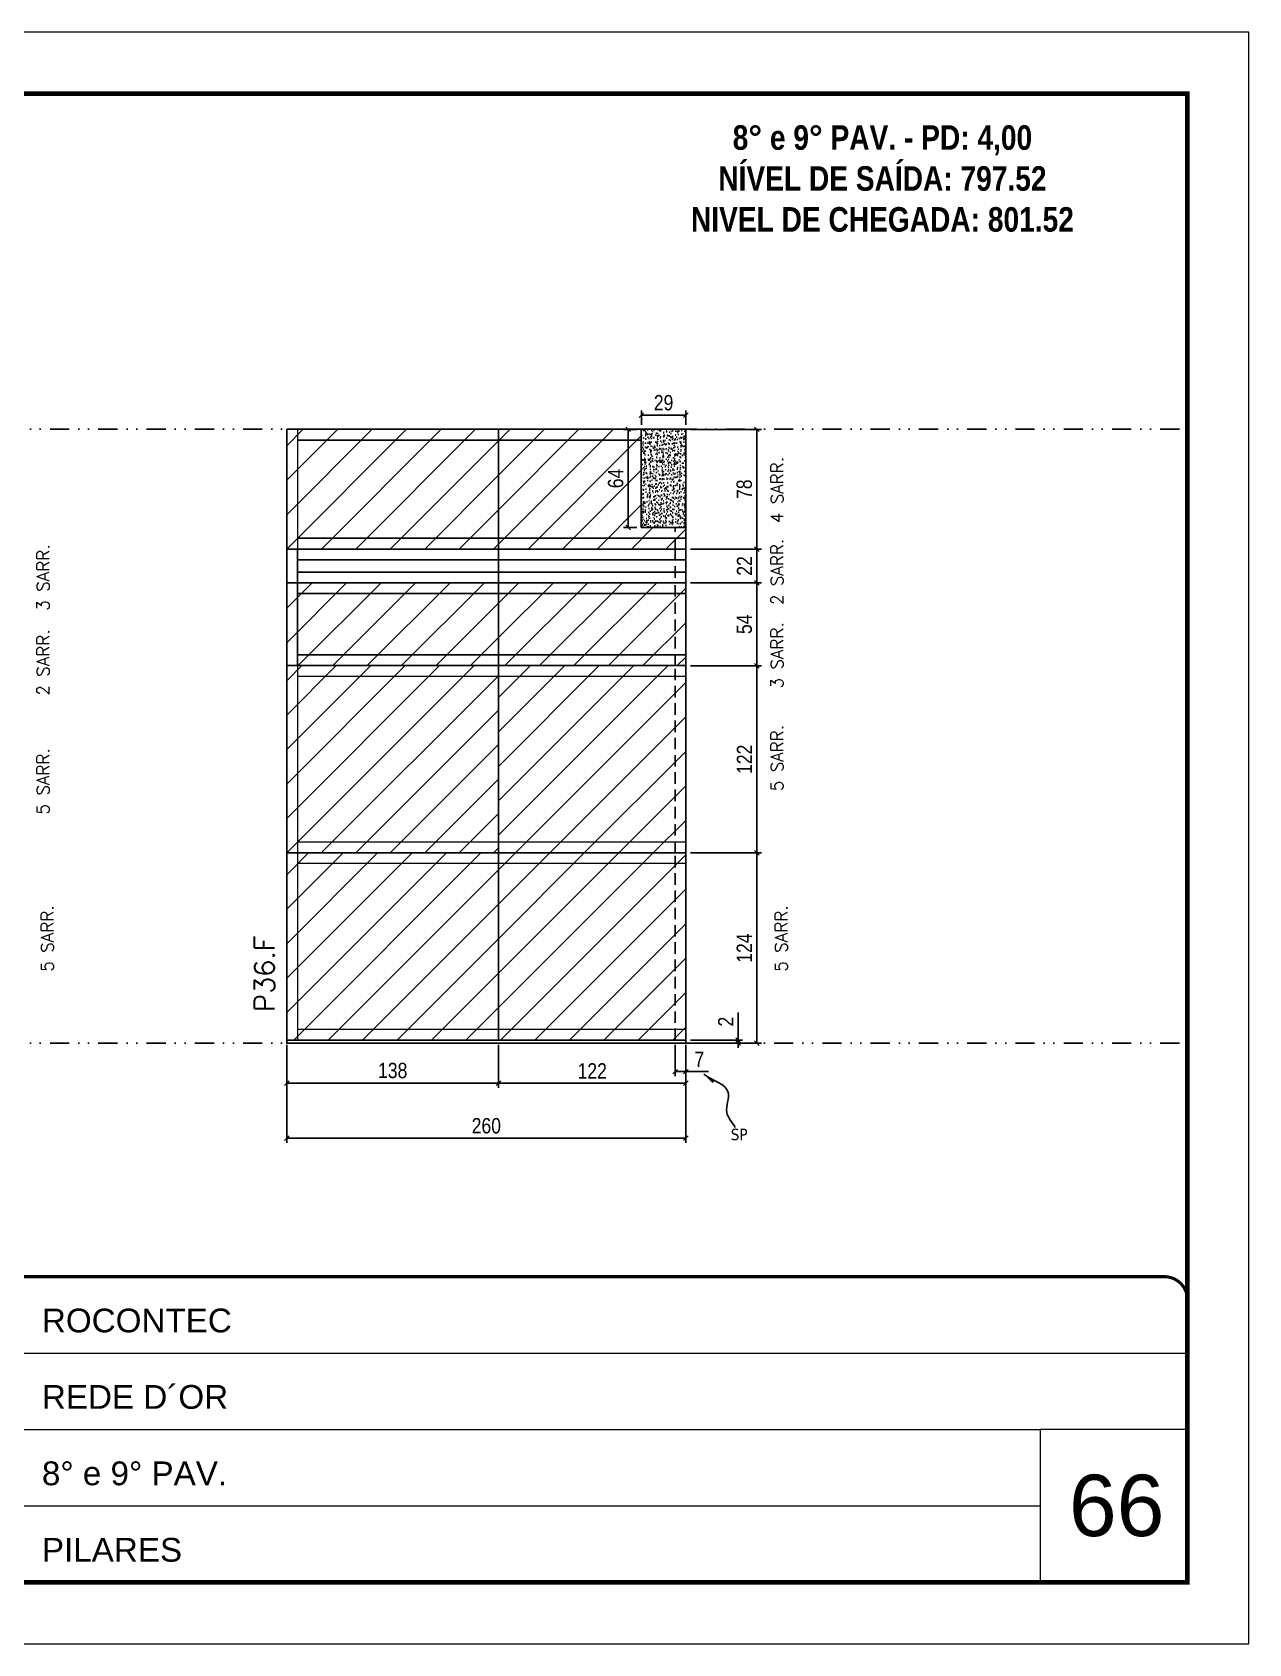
# Model space of a CAD drawing. Extents: x 28748 to 35002, y 14885 to 43501.
# Drawn here: x 31026 to 31818, y 24074 to 25124 of the extents above; entities that cross this region are included whole.
import ezdxf

# ---------------------------------------------------------------- set-up
doc = ezdxf.new("R2010")
doc.units = 0
for name, pattern in [('CONTINUO', [0]), ('DASHED', [0.75, 0.5, -0.25]), ('DIVIDE2', [0.625, 0.25, -0.125, 0, -0.125, 0, -0.125]), ('HIDDEN', [0.375, 0.25, -0.125])]:
    doc.linetypes.add(name, pattern=pattern)
for name, color, linetype, lineweight in [('CARIMBO', 255, 'Continuous', 9), ('Folhas', 255, 'Continuous', 9), ('Hachura', 251, 'Continuous', 9), ('Sarr 2.2x7', 40, 'Continuous', 9), ('SARRAFO DE PRESSAO', 251, 'DASHED', 9), ('Texto Seção', 7, 'Continuous', 15)]:
    doc.layers.add(name, color=color, linetype=linetype, lineweight=lineweight)
for name, color, linetype in [('COTA', 241, 'Continuous'), ('NOMENCLATURA', 7, 'Continuous'), ('Nível', 160, 'Continuous'), ('Painéis', 200, 'Continuous'), ('SARR_2.2x7', 40, 'Continuous'), ('Sarrafo de Pressão', 42, 'HIDDEN'), ('texto', 7, 'Continuous')]:
    doc.layers.add(name, color=color, linetype=linetype)
doc.styles.add('ARIAL', font='arial.ttf')
doc.styles.add('COTA TECNICA', font='techl___.ttf', dxfattribs={"height": 10})
doc.styles.add('COTA TECNICA-50', font='techl___.ttf', dxfattribs={"height": 10})
doc.styles.add('REGUA-120', font='ROMANS.shx', dxfattribs={"height": 15})
doc.styles.add('ROMANC', font='techb___.ttf', dxfattribs={"height": 2.5})
doc.styles.add('ROMANS', font='romans.shx')
doc.styles.get("Standard").update_dxf_attribs({"font": 'arial.ttf'})
doc.dimstyles.new('COTA PAINEL-50', dxfattribs={"dimtxt": 10, "dimasz": 3, "dimexe": 3, "dimexo": 3, "dimgap": 3, "dimtad": 1, "dimdec": 1, "dimzin": 12, "dimdsep": 46, "dimtxsty": 'COTA TECNICA-50', "dimblk1": 'OBLIQUE', "dimblk2": 'OBLIQUE', "dimsah": 1, "dimcen": 0.9, "dimclrd": 4, "dimclre": 4, "dimclrt": 240, "dimadec": 1, "dimazin": 3, "dimtfac": 1, "dimtdec": 1, "dimtmove": 0, "dimatfit": 3, "dimfxl": 1, "dimtolj": 1, "dimtzin": 12, "dimarcsym": 0})
doc.dimstyles.new('PAINEL', dxfattribs={"dimtxt": 10, "dimasz": 3, "dimexe": 3, "dimexo": 3, "dimgap": 3, "dimtad": 1, "dimdec": 1, "dimzin": 12, "dimdsep": 46, "dimtxsty": 'COTA TECNICA', "dimblk1": 'OBLIQUE', "dimblk2": 'OBLIQUE', "dimsah": 1, "dimcen": 0.9, "dimclrd": 4, "dimclre": 4, "dimclrt": 240, "dimadec": 1, "dimazin": 3, "dimtfac": 1, "dimtdec": 1, "dimtmove": 0, "dimatfit": 3, "dimfxl": 1, "dimtolj": 1, "dimtzin": 12, "dimarcsym": 0})
doc.dimstyles.get("Standard").update_dxf_attribs({"dimtxt": 0.18, "dimasz": 0.18, "dimexe": 0.18, "dimexo": 0.0625, "dimgap": 0.09, "dimtad": 0, "dimtih": 1, "dimtoh": 1, "dimdec": 4, "dimzin": 0, "dimdsep": 46, "dimtxsty": 'Standard', "dimcen": 0.09, "dimadec": 0, "dimazin": 0, "dimtfac": 1, "dimtdec": 4, "dimtofl": 0, "dimtmove": 0, "dimatfit": 3, "dimfxl": 1, "dimtolj": 1, "dimtzin": 0, "dimarcsym": 0})
pattern_1 = [(45, (22615.809, 35608.31), (-11.22532, 11.22532), [])]
pattern_2 = [(45, (-98687.658, -2076.637), (-11.2253202, 11.2253202), [])]

# ---------------------------------------------------------------- blocks, each defined once
blk = doc.blocks.new('9999999999')
at = {"color": 30, "linetype": 'CONTINUO'}
for p, q in [((98564.6, 34379.6), (99584, 34379.6)), ((98564.6, 34329.8), (99488, 34329.8)), ((99584, 34329.8), (99488, 34329.8)), ((99488, 34329.8), (99488, 34230.2)), ((98564.6, 34280), (99488, 34280))]:
    blk.add_line(p, q, dxfattribs=at)
at = {"color": 30, "linetype": 'CONTINUO', "const_width": 2}
blk.add_lwpolyline([(99584, 34230.2), (99584, 34414.4, 0.414214), (99569, 34429.4), (98229, 34429.4, 0.414214), (98214, 34414.4), (98214, 34245.2, 0.414214), (98229, 34230.2), (99584, 34230.2)], format="xyb", dxfattribs=at)
at = {"layer": 'Folhas'}
blk.add_lwpolyline([(98139, 34190.2), (99624, 34190.2), (99624, 35240.2), (98139, 35240.2)], close=True, dxfattribs=at)
at = {"layer": 'Folhas', "color": 30, "const_width": 3}
blk.add_lwpolyline([(98214, 34230.2), (99584, 34230.2), (99584, 35200.2), (98214, 35200.2)], close=True, dxfattribs=at)
at = {"color": 7, "linetype": 'Continuous', "ltscale": 5, "style": 'ARIAL'}
for s, height, p in [('ROCONTEC', 15.48, (98837.7, 34393.1)), ('REDE D´OR', 15.48, (98837.7, 34343.3)), ('8° e 9° PAV.', 15.483, (98837.7, 34293.5)), ('PILARES', 15.48, (98837.7, 34243.7))]:
    blk.add_text(s, height=height, dxfattribs=at).set_placement(p)
blk = doc.blocks.new('_Oblique')
at = {"color": 0, "linetype": 'ByBlock', "lineweight": -2}
blk.add_line((-0.5, -0.5), (0.5, 0.5), dxfattribs=at)
blk = doc.blocks.new('*D1282')
at = {"layer": 'COTA', "color": 4, "lineweight": -2, "transparency": 16777216}
for p, q in [((31191.6, 24463.8), (31191.6, 24399.9)), ((31451.6, 24463.8), (31451.6, 24399.9)), ((31191.6, 24402.9), (31451.6, 24402.9))]:
    blk.add_line(p, q, dxfattribs=at)
at = {"layer": 'Defpoints', "color": 0, "transparency": 16777216}
for p in [(31191.6, 24466.8), (31451.6, 24466.8), (31451.6, 24402.9)]:
    blk.add_point(p, dxfattribs=at)
at = {"layer": 'COTA', "color": 4, "lineweight": -2, "transparency": 16777216, "xscale": 3, "yscale": 3, "zscale": 3, "rotation": 180}
blk.add_blockref('_Oblique', (31191.6, 24402.9), dxfattribs=at)
at = {"layer": 'COTA', "color": 4, "lineweight": -2, "transparency": 16777216, "xscale": 3, "yscale": 3, "zscale": 3}
blk.add_blockref('_Oblique', (31451.6, 24402.9), dxfattribs=at)
at = {"layer": 'COTA', "color": 240, "transparency": 16777216, "insert": (31321.6, 24411), "char_height": 10, "attachment_point": 5, "style": 'COTA TECNICA'}
blk.add_mtext('\\A1;260', dxfattribs=at)
blk = doc.blocks.new('*D1283')
at = {"layer": 'COTA', "color": 4, "lineweight": -2, "transparency": 16777216}
for p, q in [((31444.6, 24463.8), (31444.6, 24443.3)), ((31451.6, 24461.8), (31451.6, 24443.3)), ((31444.6, 24446.3), (31451.6, 24446.3)), ((31451.6, 24446.3), (31466.3, 24446.3))]:
    blk.add_line(p, q, dxfattribs=at)
at = {"layer": 'Defpoints', "color": 0, "transparency": 16777216}
for p in [(31444.6, 24466.8), (31451.6, 24464.8), (31451.6, 24446.3)]:
    blk.add_point(p, dxfattribs=at)
at = {"layer": 'COTA', "color": 4, "lineweight": -2, "transparency": 16777216, "xscale": 3, "yscale": 3, "zscale": 3, "rotation": 180}
blk.add_blockref('_Oblique', (31444.6, 24446.3), dxfattribs=at)
at = {"layer": 'COTA', "color": 4, "lineweight": -2, "transparency": 16777216, "xscale": 3, "yscale": 3, "zscale": 3}
blk.add_blockref('_Oblique', (31451.6, 24446.3), dxfattribs=at)
at = {"layer": 'COTA', "color": 240, "transparency": 16777216, "insert": (31460.4, 24454.4), "char_height": 10, "attachment_point": 5, "style": 'COTA TECNICA-50'}
blk.add_mtext('\\A1;7', dxfattribs=at)
blk = doc.blocks.new('*D1284')
at = {"layer": 'COTA', "color": 4, "lineweight": -2, "transparency": 16777216}
for p, q in [((31454.6, 24588.8), (31500.8, 24588.8)), ((31497.8, 24464.8), (31497.8, 24588.8)), ((31454.6, 24464.8), (31500.8, 24464.8))]:
    blk.add_line(p, q, dxfattribs=at)
at = {"layer": 'Defpoints', "color": 0, "transparency": 16777216}
for p in [(31451.6, 24588.8), (31497.8, 24588.8), (31451.6, 24464.8)]:
    blk.add_point(p, dxfattribs=at)
at = {"layer": 'COTA', "color": 4, "lineweight": -2, "transparency": 16777216, "xscale": 3, "yscale": 3, "zscale": 3}
for p, rotation in [((31497.8, 24588.8), 90), ((31497.8, 24464.8), 270)]:
    blk.add_blockref('_Oblique', p, dxfattribs=dict(at, rotation=rotation))
at = {"layer": 'COTA', "color": 240, "transparency": 16777216, "insert": (31489.7, 24526.8), "char_height": 10, "attachment_point": 5, "rotation": 90, "style": 'COTA TECNICA-50'}
blk.add_mtext('\\A1;124', dxfattribs=at)
blk = doc.blocks.new('*D1285')
at = {"layer": 'COTA', "color": 4, "lineweight": -2, "transparency": 16777216}
for p, q in [((31485.6, 24466.8), (31485.6, 24484.9)), ((31454.6, 24466.8), (31488.6, 24466.8)), ((31485.6, 24464.8), (31485.6, 24466.8)), ((31454.6, 24464.8), (31488.6, 24464.8)), ((31485.6, 24464.8), (31485.6, 24461.8))]:
    blk.add_line(p, q, dxfattribs=at)
at = {"layer": 'Defpoints', "color": 0, "transparency": 16777216}
for p in [(31451.6, 24466.8), (31451.6, 24464.8), (31485.6, 24464.8)]:
    blk.add_point(p, dxfattribs=at)
at = {"layer": 'COTA', "color": 4, "lineweight": -2, "transparency": 16777216, "xscale": 3, "yscale": 3, "zscale": 3}
for p, rotation in [((31485.6, 24466.8), 270), ((31485.6, 24464.8), 90)]:
    blk.add_blockref('_Oblique', p, dxfattribs=dict(at, rotation=rotation))
at = {"layer": 'COTA', "color": 240, "transparency": 16777216, "insert": (31477.6, 24478.9), "char_height": 10, "attachment_point": 5, "rotation": 90, "style": 'COTA TECNICA-50'}
blk.add_mtext('\\A1;2', dxfattribs=at)
blk = doc.blocks.new('*D1286')
at = {"layer": 'COTA', "color": 4, "linetype": 'ByBlock', "lineweight": -2, "transparency": 16777216}
for p, q in [((31454.6, 24710.8), (31500.8, 24710.8)), ((31497.8, 24588.8), (31497.8, 24710.8)), ((31454.6, 24588.8), (31500.8, 24588.8))]:
    blk.add_line(p, q, dxfattribs=at)
at = {"layer": 'Defpoints', "color": 0, "linetype": 'ByBlock', "transparency": 16777216}
for p in [(31451.6, 24710.8), (31497.8, 24710.8), (31451.6, 24588.8)]:
    blk.add_point(p, dxfattribs=at)
at = {"layer": 'COTA', "color": 4, "linetype": 'ByBlock', "lineweight": -2, "transparency": 16777216, "xscale": 3, "yscale": 3, "zscale": 3}
for p, rotation in [((31497.8, 24710.8), 90), ((31497.8, 24588.8), 270)]:
    blk.add_blockref('_Oblique', p, dxfattribs=dict(at, rotation=rotation))
at = {"layer": 'COTA', "color": 240, "linetype": 'ByBlock', "transparency": 16777216, "insert": (31489.8, 24649.8), "char_height": 10, "attachment_point": 5, "rotation": 90, "style": 'COTA TECNICA'}
blk.add_mtext('\\A1;122', dxfattribs=at)
blk = doc.blocks.new('*D1960')
at = {"layer": 'COTA', "color": 4, "linetype": 'ByBlock', "lineweight": -2, "transparency": 16777216}
for p, q in [((31454.6, 24864.8), (31500.8, 24864.8)), ((31497.8, 24786.8), (31497.8, 24864.8)), ((31454.6, 24786.8), (31500.8, 24786.8))]:
    blk.add_line(p, q, dxfattribs=at)
at = {"layer": 'Defpoints', "color": 0, "linetype": 'ByBlock', "transparency": 16777216}
for p in [(31451.6, 24864.8), (31497.8, 24864.8), (31451.6, 24786.8)]:
    blk.add_point(p, dxfattribs=at)
at = {"layer": 'COTA', "color": 4, "linetype": 'ByBlock', "lineweight": -2, "transparency": 16777216, "xscale": 3, "yscale": 3, "zscale": 3}
for p, rotation in [((31497.8, 24864.8), 90), ((31497.8, 24786.8), 270)]:
    blk.add_blockref('_Oblique', p, dxfattribs=dict(at, rotation=rotation))
at = {"layer": 'COTA', "color": 240, "linetype": 'ByBlock', "transparency": 16777216, "insert": (31489.7, 24825.8), "char_height": 10, "attachment_point": 5, "rotation": 90, "style": 'COTA TECNICA'}
blk.add_mtext('\\A1;78', dxfattribs=at)
blk = doc.blocks.new('*D1961')
at = {"layer": 'COTA', "color": 4, "linetype": 'ByBlock', "lineweight": -2, "transparency": 16777216}
for p, q in [((31419.6, 24864.8), (31411, 24864.8)), ((31414, 24800.8), (31414, 24864.8)), ((31419.6, 24800.8), (31411, 24800.8))]:
    blk.add_line(p, q, dxfattribs=at)
at = {"layer": 'Defpoints', "color": 0, "linetype": 'ByBlock', "transparency": 16777216}
for p in [(31414, 24864.8), (31422.6, 24864.8), (31422.6, 24800.8)]:
    blk.add_point(p, dxfattribs=at)
at = {"layer": 'COTA', "color": 4, "linetype": 'ByBlock', "lineweight": -2, "transparency": 16777216, "xscale": 3, "yscale": 3, "zscale": 3}
for p, rotation in [((31414, 24864.8), 90), ((31414, 24800.8), 270)]:
    blk.add_blockref('_Oblique', p, dxfattribs=dict(at, rotation=rotation))
at = {"layer": 'COTA', "color": 240, "linetype": 'ByBlock', "transparency": 16777216, "insert": (31405.9, 24832.8), "char_height": 10, "attachment_point": 5, "rotation": 90, "style": 'COTA TECNICA'}
blk.add_mtext('\\A1;64', dxfattribs=at)
blk = doc.blocks.new('*D1962')
at = {"layer": 'COTA', "color": 4, "linetype": 'ByBlock', "lineweight": -2, "transparency": 16777216}
for p, q in [((31422.6, 24867.8), (31422.6, 24877.1)), ((31451.6, 24867.8), (31451.6, 24877.1)), ((31451.6, 24874.1), (31422.6, 24874.1))]:
    blk.add_line(p, q, dxfattribs=at)
at = {"layer": 'Defpoints', "color": 0, "linetype": 'ByBlock', "transparency": 16777216}
for p in [(31422.6, 24874.1), (31422.6, 24864.8), (31451.6, 24864.8)]:
    blk.add_point(p, dxfattribs=at)
at = {"layer": 'COTA', "color": 4, "linetype": 'ByBlock', "lineweight": -2, "transparency": 16777216, "xscale": 3, "yscale": 3, "zscale": 3, "rotation": 180}
blk.add_blockref('_Oblique', (31422.6, 24874.1), dxfattribs=at)
at = {"layer": 'COTA', "color": 4, "linetype": 'ByBlock', "lineweight": -2, "transparency": 16777216, "xscale": 3, "yscale": 3, "zscale": 3}
blk.add_blockref('_Oblique', (31451.6, 24874.1), dxfattribs=at)
at = {"layer": 'COTA', "color": 240, "linetype": 'ByBlock', "transparency": 16777216, "insert": (31437.1, 24882.1), "char_height": 10, "attachment_point": 5, "style": 'COTA TECNICA'}
blk.add_mtext('\\A1;29', dxfattribs=at)
blk = doc.blocks.new('*D2346')
at = {"layer": 'COTA', "color": 4, "lineweight": -2, "transparency": 16777216}
for p, q in [((31454.6, 24764.8), (31500.8, 24764.8)), ((31497.8, 24764.8), (31497.8, 24710.8)), ((31454.6, 24710.8), (31500.8, 24710.8))]:
    blk.add_line(p, q, dxfattribs=at)
at = {"layer": 'Defpoints', "color": 0, "transparency": 16777216}
for p in [(31451.6, 24764.8), (31451.6, 24710.8), (31497.8, 24710.8)]:
    blk.add_point(p, dxfattribs=at)
at = {"layer": 'COTA', "color": 4, "lineweight": -2, "transparency": 16777216, "xscale": 3, "yscale": 3, "zscale": 3}
for p, rotation in [((31497.8, 24764.8), 90), ((31497.8, 24710.8), 270)]:
    blk.add_blockref('_Oblique', p, dxfattribs=dict(at, rotation=rotation))
at = {"layer": 'COTA', "color": 240, "transparency": 16777216, "insert": (31489.7, 24737.8), "char_height": 10, "attachment_point": 5, "rotation": 90, "style": 'COTA TECNICA'}
blk.add_mtext('\\A1;54', dxfattribs=at)
blk = doc.blocks.new('*D2486')
at = {"layer": 'COTA', "color": 4, "lineweight": -2, "transparency": 16777216}
for p, q in [((31454.6, 24786.8), (31500.8, 24786.8)), ((31497.8, 24786.8), (31497.8, 24764.8)), ((31454.6, 24764.8), (31500.8, 24764.8))]:
    blk.add_line(p, q, dxfattribs=at)
at = {"layer": 'Defpoints', "color": 0, "transparency": 16777216}
for p in [(31451.6, 24786.8), (31451.6, 24764.8), (31497.8, 24764.8)]:
    blk.add_point(p, dxfattribs=at)
at = {"layer": 'COTA', "color": 4, "lineweight": -2, "transparency": 16777216, "xscale": 3, "yscale": 3, "zscale": 3}
for p, rotation in [((31497.8, 24786.8), 90), ((31497.8, 24764.8), 270)]:
    blk.add_blockref('_Oblique', p, dxfattribs=dict(at, rotation=rotation))
at = {"layer": 'COTA', "color": 240, "transparency": 16777216, "insert": (31489.8, 24775.8), "char_height": 10, "attachment_point": 5, "rotation": 90, "style": 'COTA TECNICA'}
blk.add_mtext('\\A1;22', dxfattribs=at)
blk = doc.blocks.new('*D2697')
at = {"layer": 'COTA', "color": 4, "lineweight": -2, "transparency": 16777216}
for p, q in [((31191.6, 24461.8), (31191.6, 24435.8)), ((31329.6, 24463.8), (31329.6, 24435.8)), ((31191.6, 24438.8), (31329.6, 24438.8))]:
    blk.add_line(p, q, dxfattribs=at)
at = {"layer": 'Defpoints', "color": 0, "transparency": 16777216}
for p in [(31329.6, 24466.8), (31191.6, 24464.8), (31329.6, 24438.8)]:
    blk.add_point(p, dxfattribs=at)
at = {"layer": 'COTA', "color": 4, "lineweight": -2, "transparency": 16777216, "xscale": 3, "yscale": 3, "zscale": 3, "rotation": 180}
blk.add_blockref('_Oblique', (31191.6, 24438.8), dxfattribs=at)
at = {"layer": 'COTA', "color": 4, "lineweight": -2, "transparency": 16777216, "xscale": 3, "yscale": 3, "zscale": 3}
blk.add_blockref('_Oblique', (31329.6, 24438.8), dxfattribs=at)
at = {"layer": 'COTA', "color": 240, "transparency": 16777216, "insert": (31260.6, 24447), "char_height": 10, "attachment_point": 5, "style": 'COTA TECNICA'}
blk.add_mtext('\\A1;138', dxfattribs=at)
blk = doc.blocks.new('*D2698')
at = {"layer": 'COTA', "color": 4, "lineweight": -2, "transparency": 16777216}
for p, q in [((31329.6, 24463.8), (31329.6, 24435.8)), ((31451.6, 24462.8), (31451.6, 24435.8)), ((31329.6, 24438.8), (31451.6, 24438.8))]:
    blk.add_line(p, q, dxfattribs=at)
at = {"layer": 'Defpoints', "color": 0, "transparency": 16777216}
for p in [(31329.6, 24466.8), (31451.6, 24465.8), (31451.6, 24438.8)]:
    blk.add_point(p, dxfattribs=at)
at = {"layer": 'COTA', "color": 4, "lineweight": -2, "transparency": 16777216, "xscale": 3, "yscale": 3, "zscale": 3, "rotation": 180}
blk.add_blockref('_Oblique', (31329.6, 24438.8), dxfattribs=at)
at = {"layer": 'COTA', "color": 4, "lineweight": -2, "transparency": 16777216, "xscale": 3, "yscale": 3, "zscale": 3}
blk.add_blockref('_Oblique', (31451.6, 24438.8), dxfattribs=at)
at = {"layer": 'COTA', "color": 240, "transparency": 16777216, "insert": (31390.6, 24446.8), "char_height": 10, "attachment_point": 5, "style": 'COTA TECNICA'}
blk.add_mtext('\\A1;122', dxfattribs=at)

msp = doc.modelspace()

# ---------------------------------------------------------------- hatches: boundary and pattern name
at = {"layer": 'COTA', "linetype": 'ByBlock'}
h = msp.add_hatch(dxfattribs=at)
h.set_pattern_fill('AR-CONC', color=256, scale=0.03)
h.set_pattern_definition([(50, (-98687.658, -2022.6368), (5.46554007, -0.47817257), [0.5715, -6.2865]), (355, (-98687.658, -2022.637), (-1.05730264, 5.73170536), [0.4572, -5.02921753]), (100.4514447, (-98687.2025, -2022.6766), (4.40823741, 5.25353256), [0.48570026, -5.34270734]), (46.1842, (-98687.658, -2021.113), (8.13237123, -1.26126984), [0.85725, -9.42975]), (96.6355576, (-98686.98, -2021.218), (7.122124, 7.42278374), [0.7285507, -8.01406824]), (351.184151, (-98687.658, -2021.113), (7.122124, 7.42278374), [0.685799, -7.54379196]), (21, (-98686.896, -2021.4938), (4.54843174, -3.06795595), [0.5715, -6.2865]), (326, (-98686.896, -2021.494), (1.85406085, 5.52563898), [0.4572, -5.0292]), (71.451445, (-98686.517, -2021.7494), (6.40249258, 2.45768307), [0.48570026, -5.34269813]), (37.5, (-98687.658, -2022.6368), (0.092658098, 2.536651166), [0, -4.96824, 0, -5.1054, 0, -5.04825]), (7.5, (-98687.658, -2022.6368), (2.004589875, 3.005417245), [0, -2.91084, 0, -4.85394, 0, -1.92405]), (327.5, (-98689.3572, -2022.6368), (4.067717855, -0.17186232), [0, -1.905, 0, -5.9436, 0, -7.8867]), (317.5, (-98690.1192, -2022.6368), (4.44387544, 0.76279473), [0, -2.4765, 0, -3.94716, 0, -5.6007])])
h.paths.add_polyline_path([(31451.57, 24864.83), (31422.57, 24864.83), (31422.57, 24800.83), (31451.57, 24800.83)])
at = {"layer": 'Hachura'}
h = msp.add_hatch(dxfattribs=at)
h.set_pattern_fill('ANSI31', color=256, scale=5)
h.set_pattern_definition(pattern_1)
h.paths.add_polyline_path([(31329.57, 24864.83), (31191.57, 24864.83), (31191.57, 24786.83), (31329.57, 24786.83)])
h = msp.add_hatch(dxfattribs=at)
h.set_pattern_fill('ANSI31', color=256, scale=5)
h.set_pattern_definition(pattern_1)
h.paths.add_polyline_path([(31329.57, 24786.83), (31451.57, 24786.83), (31451.57, 24800.83), (31422.57, 24800.83), (31422.57, 24864.83), (31329.57, 24864.83)])
h = msp.add_hatch(dxfattribs=at)
h.set_pattern_fill('ANSI31', color=256, scale=5)
h.paths.add_polyline_path([(31329.57, 24764.83), (31191.57, 24764.83), (31191.57, 24710.83), (31329.57, 24710.83)])
h = msp.add_hatch(dxfattribs=at)
h.set_pattern_fill('ANSI31', color=256, scale=5)
h.paths.add_polyline_path([(31451.57, 24764.83), (31329.57, 24764.83), (31329.57, 24710.83), (31451.57, 24710.83)])
at = {"layer": 'Hachura', "linetype": 'ByBlock'}
h = msp.add_hatch(dxfattribs=at)
h.set_pattern_fill('ANSI31', color=256, scale=5)
h.set_pattern_definition([(45, (23462.558, 29297.39), (-11.22532, 11.22532), [])])
h.paths.add_polyline_path([(31329.57, 24710.83), (31191.57, 24710.83), (31191.57, 24588.83), (31329.57, 24588.83)])
h = msp.add_hatch(dxfattribs=at)
h.set_pattern_fill('ANSI31', color=256, scale=5)
h.set_pattern_definition(pattern_2)
h.paths.add_polyline_path([(31451.57, 24710.83), (31329.57, 24710.83), (31329.57, 24588.83), (31451.57, 24588.83)])
h = msp.add_hatch(dxfattribs=at)
h.set_pattern_fill('ANSI31', color=256, scale=5)
h.set_pattern_definition(pattern_2)
h.paths.add_polyline_path([(31191.57, 24588.83), (31191.57, 24466.83), (31329.57, 24466.83), (31329.57, 24588.83)])
h = msp.add_hatch(dxfattribs=at)
h.set_pattern_fill('ANSI31', color=256, scale=5)
h.set_pattern_definition(pattern_2)
h.paths.add_polyline_path([(31329.57, 24588.83), (31329.57, 24466.83), (31451.57, 24466.83), (31451.57, 24588.83)])

# ---------------------------------------------------------------- linework, layer by layer
at = {"layer": 'COTA', "linetype": 'ByBlock'}
for p in [(31422.57, 24864.83), (31451.57, 24800.83)]:
    msp.add_line(p, (31451.57, 24864.83), dxfattribs=at)
at = {"layer": 'Nível', "color": 4, "linetype": 'DIVIDE2', "ltscale": 50}
for p, q in [((30408.34, 24864.83), (31778.34, 24864.83)), ((30408.34, 24464.83), (31778.34, 24464.83))]:
    msp.add_line(p, q, dxfattribs=at)
at = {"layer": 'Painéis'}
for p, q in [((31191.57, 24864.83), (31191.57, 24786.83)), ((31191.57, 24864.83), (31422.57, 24864.83)), ((31329.57, 24864.83), (31329.57, 24786.83)), ((31422.57, 24800.83), (31422.57, 24864.83)), ((31451.57, 24800.83), (31422.57, 24800.83)), ((31451.57, 24786.83), (31451.57, 24800.83)), ((31451.57, 24800.83), (31451.57, 24800.83)), ((31191.57, 24787.83), (31191.57, 24787.83)), ((31451.57, 24786.83), (31191.57, 24786.83)), ((31451.57, 24786.83), (31191.57, 24786.83)), ((31191.57, 24786.83), (31451.57, 24786.83)), ((31191.57, 24764.83), (31191.57, 24786.83)), ((31329.57, 24786.83), (31329.57, 24764.83)), ((31451.57, 24764.83), (31451.57, 24786.83)), ((31191.57, 24764.83), (31191.57, 24710.83)), ((31191.57, 24764.83), (31451.57, 24764.83)), ((31329.57, 24764.83), (31329.57, 24710.83)), ((31451.57, 24710.83), (31451.57, 24764.83)), ((31191.57, 24710.83), (31191.57, 24466.83)), ((31191.57, 24710.83), (31451.57, 24710.83)), ((31329.57, 24710.83), (31329.57, 24466.83)), ((31451.57, 24466.83), (31451.57, 24710.83)), ((31451.57, 24588.83), (31191.57, 24588.83)), ((31191.57, 24466.83), (31451.57, 24466.83))]:
    msp.add_line(p, q, dxfattribs=at)
msp.add_lwpolyline([(31191.57, 24466.83), (31451.57, 24466.83), (31451.57, 24464.83), (31191.57, 24464.83)], close=True, dxfattribs=at)
at = {"layer": 'Sarr 2.2x7'}
for p, q in [((31198.57, 24864.83), (31198.57, 24786.83)), ((31198.57, 24710.83), (31198.57, 24588.83)), ((31451.57, 24703.83), (31198.57, 24703.83)), ((31451.57, 24595.83), (31198.57, 24595.83)), ((31198.57, 24588.83), (31198.57, 24466.83)), ((31451.57, 24581.83), (31198.57, 24581.83)), ((31451.57, 24466.83), (31191.57, 24466.83)), ((31451.57, 24473.83), (31198.57, 24473.83))]:
    msp.add_line(p, q, dxfattribs=at)
at = {"layer": 'Sarr 2.2x7', "linetype": 'Continuous'}
for p, q in [((31191.57, 24588.83), (31191.57, 24595.83)), ((31451.57, 24588.83), (31451.57, 24595.83)), ((31191.57, 24466.83), (31191.57, 24473.83)), ((31451.57, 24466.83), (31451.57, 24473.83))]:
    msp.add_line(p, q, dxfattribs=at)
at = {"layer": 'SARR_2.2x7'}
for p, q in [((31198.57, 24857.83), (31422.57, 24857.83)), ((31451.57, 24793.83), (31198.57, 24793.83)), ((31198.57, 24786.83), (31198.57, 24764.83)), ((31198.57, 24779.83), (31451.57, 24779.83)), ((31198.57, 24771.83), (31451.57, 24771.83)), ((31198.57, 24764.83), (31198.57, 24710.83)), ((31198.57, 24757.83), (31451.57, 24757.83)), ((31198.57, 24717.83), (31451.57, 24717.83))]:
    msp.add_line(p, q, dxfattribs=at)
at = {"layer": 'Sarrafo de Pressão', "ltscale": 30}
for p, q in [((31444.57, 24786.83), (31444.57, 24800.83)), ((31444.57, 24786.83), (31444.57, 24764.83)), ((31444.57, 24710.83), (31444.57, 24764.83)), ((31444.57, 24588.83), (31444.57, 24710.83)), ((31444.57, 24466.83), (31444.57, 24588.83))]:
    msp.add_line(p, q, dxfattribs=at)

# ---------------------------------------------------------------- block references
at = {"layer": 'SARRAFO DE PRESSAO', "color": 6, "linetype": 'ByBlock'}
msp.add_blockref('9999999999', (-67805.64, -10116.66), dxfattribs=at)

# ---------------------------------------------------------------- texts
at = {"layer": 'CARIMBO', "style": 'ARIAL'}
msp.add_text('66', height=40, dxfattribs=at).set_placement((31701.2, 24143.69))
at = {"layer": 'NOMENCLATURA', "color": 2, "insert": (31579.67, 25089.6), "char_height": 16, "attachment_point": 2, "style": 'ROMANC'}
msp.add_mtext_dynamic_manual_height_columns('\\P8° e 9° PAV. - PD: 4,00\\PNÍVEL DE SAÍDA: 797.52\\PNIVEL DE CHEGADA: 801.52', width=300.2766, gutter_width=1, heights=[0], dxfattribs=at)
at = {"layer": 'texto', "color": 0, "insert": (31486.35, 24405.33), "char_height": 7.5, "attachment_point": 5}
msp.add_mtext('{\\fTahoma|b0|i0|c0|p34;\\C4;SP}', dxfattribs=at)
at = {"layer": 'Texto Seção', "linetype": 'Continuous', "style": 'ROMANS'}
for s, p in [('4 SARR.', (31515.01, 24803.67)), ('2 SARR.', (31515.01, 24750.34)), ('3 SARR.', (31036.86, 24746.66)), ('2 SARR.', (31036.86, 24691.31)), ('3 SARR.', (31515.01, 24695.98)), ('5 SARR.', (31515.01, 24629.05)), ('5 SARR.', (31036.86, 24613.86)), ('5 SARR.', (31039.57, 24511.45)), ('5 SARR.', (31517.72, 24511.45))]:
    msp.add_text(s, height=8, rotation=90, dxfattribs=at).set_placement(p)
at = {"layer": 'Texto Seção', "insert": (31183.54, 24485.29), "char_height": 13, "width": 285.3299, "attachment_point": 7, "rotation": 90, "style": 'REGUA-120'}
msp.add_mtext('P36.F', dxfattribs=at)

# ---------------------------------------------------------------- dimensions: what is measured, and where the dimension line sits
at = {"layer": 'COTA', "linetype": 'ByBlock'}
dim = msp.add_linear_dim(base=(31422.57, 24874.05), p1=(31451.57, 24864.83), p2=(31422.57, 24864.83), dimstyle='PAINEL', dxfattribs=at)
dim.commit()
dim.dimension.update_dxf_attribs({"geometry": '*D1962', "text_midpoint": (31437.07, 24882.14)})
for base, p1, p2, picture, middle in [((31414, 24864.83), (31422.57, 24800.83), (31422.57, 24864.83), '*D1961', (31405.89, 24832.83)), ((31497.81, 24864.83), (31451.57, 24786.83), (31451.57, 24864.83), '*D1960', (31489.71, 24825.83)), ((31497.81, 24710.83), (31451.57, 24588.83), (31451.57, 24710.83), '*D1286', (31489.75, 24649.83))]:
    dim = msp.add_linear_dim(base=base, p1=p1, p2=p2, angle=90, dimstyle='PAINEL', dxfattribs=at)
    dim.commit()
    dim.dimension.update_dxf_attribs({"geometry": picture, "text_midpoint": middle})
at = {"layer": 'COTA'}
for base, p1, p2, dimstyle, picture, middle in [((31497.81, 24764.83), (31451.57, 24786.83), (31451.57, 24764.83), 'PAINEL', '*D2486', (31497.81, 24775.83)), ((31485.58, 24464.83), (31451.57, 24466.83), (31451.57, 24464.83), 'COTA PAINEL-50', '*D1285', (31485.58, 24478.88))]:
    dim = msp.add_linear_dim(base=base, p1=p1, p2=p2, angle=90, dimstyle=dimstyle, dxfattribs=at)
    dim.commit()
    dim.dimension.update_dxf_attribs({"geometry": picture, "text_midpoint": middle, "dimtype": 160})
for base, p1, p2, dimstyle, picture, middle in [((31497.81, 24710.83), (31451.57, 24764.83), (31451.57, 24710.83), 'PAINEL', '*D2346', (31489.7, 24737.83)), ((31497.81, 24588.83), (31451.57, 24464.83), (31451.57, 24588.83), 'COTA PAINEL-50', '*D1284', (31489.74, 24526.83))]:
    dim = msp.add_linear_dim(base=base, p1=p1, p2=p2, angle=90, dimstyle=dimstyle, dxfattribs=at)
    dim.commit()
    dim.dimension.update_dxf_attribs({"geometry": picture, "text_midpoint": middle})
for base, p1, p2, picture, middle in [((31451.57, 24402.87), (31191.57, 24466.83), (31451.57, 24466.83), '*D1282', (31321.57, 24410.97)), ((31329.57, 24438.75), (31191.57, 24464.83), (31329.57, 24466.83), '*D2697', (31260.57, 24446.99)), ((31451.57, 24438.75), (31329.57, 24466.83), (31451.57, 24465.83), '*D2698', (31390.57, 24446.81))]:
    dim = msp.add_linear_dim(base=base, p1=p1, p2=p2, dimstyle='PAINEL', override={"dimarcsym": 2}, dxfattribs=at)
    dim.commit()
    dim.dimension.update_dxf_attribs({"geometry": picture, "text_midpoint": middle})
dim = msp.add_linear_dim(base=(31451.57, 24446.32), p1=(31444.57, 24466.83), p2=(31451.57, 24464.83), dimstyle='COTA PAINEL-50', dxfattribs=at)
dim.commit()
dim.dimension.update_dxf_attribs({"geometry": '*D1283', "text_midpoint": (31460.44, 24454.39)})

# ---------------------------------------------------------------- leaders
at = {"layer": 'COTA', "path_type": 1}
msp.add_leader([(31463.4, 24444.65), (31479.18, 24432.81), (31478.26, 24419.8), (31483.81, 24410.02)], dimstyle='Standard', override={"dimasz": 8}, dxfattribs=at)

doc.saveas('drawing.dxf')
